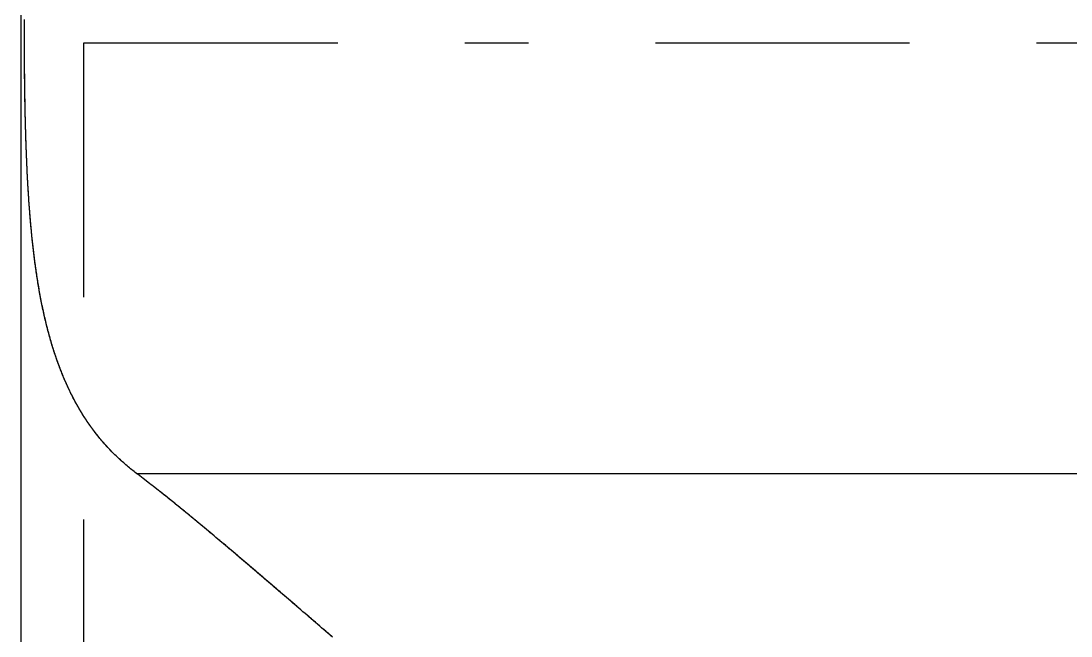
# Model space of a CAD drawing. Extents: x -11 to 23.5, y -3.8 to 3.8.
# Drawn here: x 0.801 to 2.454, y -0.933 to 0.035 of the extents above; entities that cross this region are included whole.
import ezdxf

# ---------------------------------------------------------------- set-up
doc = ezdxf.new("R2010")
doc.units = 0
for name, pattern in [('CENTER', [0.85, 0.4, -0.2, 0.05, -0.2]), ('PHL_CENTER', [0.75, 0.4, -0.35]), ('PHL_THICK', [0])]:
    doc.linetypes.add(name, pattern=pattern)
doc.layers.get('0').update_dxf_attribs({"linetype": 'CONTINUOUS'})
doc.layers.add('PROJECTION', color=7, linetype='CONTINUOUS')

msp = doc.modelspace()

# ---------------------------------------------------------------- linework, layer by layer
at = {"color": 92, "linetype": 'CENTER'}
msp.add_line((0, 0), (23.5, 0), dxfattribs=at)
at = {"layer": 'PROJECTION', "color": 7, "linetype": 'PHL_THICK'}
for p, q in [((0.801, -2.681733), (0.801, 2.85)), ((0.806604, 0.030164), (0.806626, 0.033456)), ((0.806626, 0.033456), (0.806651, 0.036748)), ((0.806521, 0.013701), (0.806534, 0.016994)), ((0.806534, 0.016994), (0.806548, 0.020287)), ((0.806548, 0.020287), (0.806565, 0.02358)), ((0.806565, 0.02358), (0.806583, 0.026872)), ((0.806583, 0.026872), (0.806604, 0.030164)), ((0.80649, -0.002764), (0.806492, 0.000528)), ((0.806492, 0.000528), (0.806496, 0.003821)), ((0.806496, 0.003821), (0.806502, 0.007115)), ((0.806502, 0.007115), (0.806511, 0.010408)), ((0.806511, 0.010408), (0.806521, 0.013701)), ((0.80649, -0.006057), (0.80649, -0.002764)), ((0.806492, -0.00935), (0.80649, -0.006057)), ((0.806496, -0.012642), (0.806492, -0.00935)), ((0.806503, -0.015934), (0.806496, -0.012642)), ((0.806512, -0.019225), (0.806503, -0.015934)), ((0.806522, -0.022516), (0.806512, -0.019225)), ((0.806535, -0.025807), (0.806522, -0.022516)), ((0.806551, -0.029097), (0.806535, -0.025807)), ((0.806568, -0.032386), (0.806551, -0.029097)), ((0.806587, -0.035675), (0.806568, -0.032386)), ((0.806609, -0.038963), (0.806587, -0.035675)), ((0.806633, -0.042251), (0.806609, -0.038963)), ((0.80666, -0.045537), (0.806633, -0.042251)), ((0.806688, -0.048823), (0.80666, -0.045537)), ((0.806719, -0.052108), (0.806688, -0.048823)), ((0.806752, -0.055392), (0.806719, -0.052108)), ((0.806788, -0.058675), (0.806752, -0.055392)), ((0.806825, -0.061956), (0.806788, -0.058675)), ((0.806865, -0.065237), (0.806825, -0.061956)), ((0.806908, -0.068517), (0.806865, -0.065237)), ((0.806953, -0.071795), (0.806908, -0.068517)), ((0.807, -0.075072), (0.806953, -0.071795)), ((0.807049, -0.078348), (0.807, -0.075072)), ((0.807101, -0.081622), (0.807049, -0.078348)), ((0.807155, -0.084895), (0.807101, -0.081622)), ((0.807212, -0.088167), (0.807155, -0.084895)), ((0.807271, -0.091437), (0.807212, -0.088167)), ((0.807332, -0.094706), (0.807271, -0.091437)), ((0.807396, -0.097972), (0.807332, -0.094706)), ((0.807462, -0.101238), (0.807396, -0.097972)), ((0.807531, -0.104501), (0.807462, -0.101238)), ((0.807602, -0.107763), (0.807531, -0.104501)), ((0.807676, -0.111023), (0.807602, -0.107763)), ((0.807752, -0.114281), (0.807676, -0.111023)), ((0.807831, -0.117537), (0.807752, -0.114281)), ((0.807912, -0.120791), (0.807831, -0.117537)), ((0.807995, -0.124043), (0.807912, -0.120791)), ((0.808082, -0.127293), (0.807995, -0.124043)), ((0.80817, -0.130541), (0.808082, -0.127293)), ((0.808262, -0.133786), (0.80817, -0.130541)), ((0.808356, -0.13703), (0.808262, -0.133786)), ((0.808452, -0.140271), (0.808356, -0.13703)), ((0.808551, -0.14351), (0.808452, -0.140271)), ((0.808653, -0.146746), (0.808551, -0.14351)), ((0.808757, -0.14998), (0.808653, -0.146746)), ((0.808864, -0.153212), (0.808757, -0.14998)), ((0.808973, -0.156441), (0.808864, -0.153212)), ((0.809085, -0.159667), (0.808973, -0.156441)), ((0.8092, -0.162891), (0.809085, -0.159667)), ((0.809318, -0.166112), (0.8092, -0.162891)), ((0.809438, -0.16933), (0.809318, -0.166112)), ((0.809561, -0.172546), (0.809438, -0.16933)), ((0.809686, -0.175757), (0.809561, -0.172546)), ((0.809815, -0.178965), (0.809686, -0.175757)), ((0.809947, -0.182169), (0.809815, -0.178965)), ((0.810082, -0.18537), (0.809947, -0.182169)), ((0.81022, -0.188566), (0.810082, -0.18537)), ((0.810361, -0.191758), (0.81022, -0.188566)), ((0.810506, -0.194946), (0.810361, -0.191758)), ((0.810654, -0.19813), (0.810506, -0.194946)), ((0.810805, -0.20131), (0.810654, -0.19813)), ((0.81096, -0.204485), (0.810805, -0.20131)), ((0.811119, -0.207656), (0.81096, -0.204485)), ((0.811281, -0.210823), (0.811119, -0.207656)), ((0.811447, -0.213986), (0.811281, -0.210823)), ((0.811616, -0.217145), (0.811447, -0.213986)), ((0.81179, -0.220298), (0.811616, -0.217145)), ((0.811967, -0.223448), (0.81179, -0.220298)), ((0.812148, -0.226593), (0.811967, -0.223448)), ((0.812334, -0.229733), (0.812148, -0.226593)), ((0.812523, -0.232869), (0.812334, -0.229733)), ((0.812717, -0.236001), (0.812523, -0.232869)), ((0.812915, -0.239127), (0.812717, -0.236001)), ((0.813117, -0.242249), (0.812915, -0.239127)), ((0.813323, -0.245366), (0.813117, -0.242249)), ((0.813534, -0.248478), (0.813323, -0.245366)), ((0.81375, -0.251586), (0.813534, -0.248478)), ((0.81397, -0.254689), (0.81375, -0.251586)), ((0.814195, -0.257786), (0.81397, -0.254689)), ((0.814424, -0.260879), (0.814195, -0.257786)), ((0.814658, -0.263967), (0.814424, -0.260879)), ((0.814897, -0.267049), (0.814658, -0.263967)), ((0.815141, -0.270127), (0.814897, -0.267049)), ((0.81539, -0.273199), (0.815141, -0.270127)), ((0.815644, -0.276266), (0.81539, -0.273199)), ((0.815903, -0.279328), (0.815644, -0.276266)), ((0.816167, -0.282385), (0.815903, -0.279328)), ((0.816436, -0.285437), (0.816167, -0.282385)), ((0.816711, -0.288483), (0.816436, -0.285437)), ((0.816991, -0.291523), (0.816711, -0.288483)), ((0.817276, -0.294559), (0.816991, -0.291523)), ((0.817567, -0.297588), (0.817276, -0.294559)), ((0.817863, -0.300613), (0.817567, -0.297588)), ((0.818165, -0.303631), (0.817863, -0.300613)), ((0.818473, -0.306645), (0.818165, -0.303631)), ((0.818787, -0.309652), (0.818473, -0.306645)), ((0.819106, -0.312654), (0.818787, -0.309652)), ((0.819431, -0.31565), (0.819106, -0.312654)), ((0.819762, -0.31864), (0.819431, -0.31565)), ((0.820099, -0.321624), (0.819762, -0.31864)), ((0.820443, -0.324603), (0.820099, -0.321624)), ((0.820792, -0.327575), (0.820443, -0.324603)), ((0.821148, -0.330542), (0.820792, -0.327575)), ((0.821509, -0.333503), (0.821148, -0.330542)), ((0.821878, -0.336457), (0.821509, -0.333503)), ((0.822252, -0.339406), (0.821878, -0.336457)), ((0.822634, -0.342349), (0.822252, -0.339406)), ((0.823021, -0.345285), (0.822634, -0.342349)), ((0.823415, -0.348215), (0.823021, -0.345285)), ((0.823816, -0.351139), (0.823415, -0.348215)), ((0.824224, -0.354056), (0.823816, -0.351139)), ((0.824639, -0.356967), (0.824224, -0.354056)), ((0.82506, -0.359872), (0.824639, -0.356967)), ((0.825488, -0.362771), (0.82506, -0.359872)), ((0.825924, -0.365663), (0.825488, -0.362771)), ((0.826366, -0.368548), (0.825924, -0.365663)), ((0.826816, -0.371427), (0.826366, -0.368548)), ((0.827272, -0.374299), (0.826816, -0.371427)), ((0.827736, -0.377165), (0.827272, -0.374299)), ((0.828208, -0.380024), (0.827736, -0.377165)), ((0.828686, -0.382876), (0.828208, -0.380024)), ((0.829173, -0.385722), (0.828686, -0.382876)), ((0.829666, -0.38856), (0.829173, -0.385722)), ((0.830168, -0.391392), (0.829666, -0.38856)), ((0.830677, -0.394217), (0.830168, -0.391392)), ((0.831194, -0.397035), (0.830677, -0.394217)), ((0.831718, -0.399846), (0.831194, -0.397035)), ((0.83225, -0.402649), (0.831718, -0.399846)), ((0.83279, -0.405443), (0.83225, -0.402649)), ((0.833338, -0.408228), (0.83279, -0.405443)), ((0.833894, -0.411004), (0.833338, -0.408228)), ((0.834458, -0.41377), (0.833894, -0.411004)), ((0.835029, -0.416528), (0.834458, -0.41377)), ((0.835609, -0.419276), (0.835029, -0.416528)), ((0.836197, -0.422015), (0.835609, -0.419276)), ((0.836793, -0.424745), (0.836197, -0.422015)), ((0.837398, -0.427465), (0.836793, -0.424745)), ((0.83801, -0.430177), (0.837398, -0.427465)), ((0.838631, -0.432879), (0.83801, -0.430177)), ((0.839261, -0.435572), (0.838631, -0.432879)), ((0.839899, -0.438255), (0.839261, -0.435572)), ((0.840546, -0.44093), (0.839899, -0.438255)), ((0.841202, -0.443595), (0.840546, -0.44093)), ((0.841866, -0.44625), (0.841202, -0.443595)), ((0.842539, -0.448897), (0.841866, -0.44625)), ((0.843221, -0.451534), (0.842539, -0.448897)), ((0.843912, -0.454161), (0.843221, -0.451534)), ((0.844612, -0.45678), (0.843912, -0.454161)), ((0.845321, -0.459388), (0.844612, -0.45678)), ((0.846039, -0.461988), (0.845321, -0.459388)), ((0.846766, -0.464578), (0.846039, -0.461988)), ((0.847503, -0.467158), (0.846766, -0.464578)), ((0.848249, -0.46973), (0.847503, -0.467158)), ((0.849005, -0.472291), (0.848249, -0.46973)), ((0.84977, -0.474843), (0.849005, -0.472291)), ((0.850544, -0.477386), (0.84977, -0.474843)), ((0.851328, -0.479919), (0.850544, -0.477386)), ((0.852122, -0.482443), (0.851328, -0.479919)), ((0.852926, -0.484957), (0.852122, -0.482443)), ((0.853739, -0.487461), (0.852926, -0.484957)), ((0.854563, -0.489956), (0.853739, -0.487461)), ((0.855396, -0.492441), (0.854563, -0.489956)), ((0.856239, -0.494917), (0.855396, -0.492441)), ((0.857093, -0.497383), (0.856239, -0.494917)), ((0.857957, -0.49984), (0.857093, -0.497383)), ((0.858831, -0.502286), (0.857957, -0.49984)), ((0.859715, -0.504724), (0.858831, -0.502286)), ((0.86061, -0.507151), (0.859715, -0.504724)), ((0.861515, -0.509569), (0.86061, -0.507151)), ((0.86243, -0.511977), (0.861515, -0.509569)), ((0.863356, -0.514375), (0.86243, -0.511977)), ((0.864293, -0.516764), (0.863356, -0.514375)), ((0.865241, -0.519142), (0.864293, -0.516764)), ((0.866199, -0.521511), (0.865241, -0.519142)), ((0.867168, -0.523871), (0.866199, -0.521511)), ((0.868148, -0.52622), (0.867168, -0.523871)), ((0.869139, -0.52856), (0.868148, -0.52622)), ((0.870141, -0.530889), (0.869139, -0.52856)), ((0.871154, -0.533209), (0.870141, -0.530889)), ((0.872179, -0.535519), (0.871154, -0.533209)), ((0.873215, -0.53782), (0.872179, -0.535519)), ((0.874262, -0.54011), (0.873215, -0.53782)), ((0.87532, -0.54239), (0.874262, -0.54011)), ((0.87639, -0.544661), (0.87532, -0.54239)), ((0.877471, -0.546921), (0.87639, -0.544661)), ((0.878564, -0.549172), (0.877471, -0.546921)), ((0.879669, -0.551412), (0.878564, -0.549172)), ((0.880785, -0.553643), (0.879669, -0.551412)), ((0.881913, -0.555864), (0.880785, -0.553643)), ((0.883053, -0.558074), (0.881913, -0.555864)), ((0.884204, -0.560273), (0.883053, -0.558074)), ((0.885366, -0.562459), (0.884204, -0.560273)), ((0.886538, -0.564632), (0.885366, -0.562459)), ((0.887721, -0.566793), (0.886538, -0.564632)), ((0.888914, -0.568941), (0.887721, -0.566793)), ((0.890118, -0.571076), (0.888914, -0.568941)), ((0.891333, -0.573198), (0.890118, -0.571076)), ((0.892558, -0.575309), (0.891333, -0.573198)), ((0.893795, -0.577406), (0.892558, -0.575309)), ((0.895042, -0.579491), (0.893795, -0.577406)), ((0.896299, -0.581564), (0.895042, -0.579491)), ((0.897568, -0.583624), (0.896299, -0.581564)), ((0.898847, -0.585671), (0.897568, -0.583624)), ((0.900137, -0.587707), (0.898847, -0.585671)), ((0.901438, -0.58973), (0.900137, -0.587707)), ((0.90275, -0.59174), (0.901438, -0.58973)), ((0.904073, -0.593738), (0.90275, -0.59174)), ((0.905407, -0.595725), (0.904073, -0.593738)), ((0.906752, -0.597698), (0.905407, -0.595725)), ((0.908108, -0.59966), (0.906752, -0.597698)), ((0.909475, -0.601609), (0.908108, -0.59966)), ((0.910853, -0.603547), (0.909475, -0.601609)), ((0.912242, -0.605472), (0.910853, -0.603547)), ((0.913642, -0.607385), (0.912242, -0.605472)), ((0.915054, -0.609286), (0.913642, -0.607385)), ((0.916476, -0.611175), (0.915054, -0.609286)), ((0.91791, -0.613052), (0.916476, -0.611175)), ((0.919355, -0.614917), (0.91791, -0.613052)), ((0.920811, -0.616771), (0.919355, -0.614917)), ((0.922279, -0.618612), (0.920811, -0.616771)), ((0.923758, -0.620441), (0.922279, -0.618612)), ((0.925248, -0.622259), (0.923758, -0.620441)), ((0.926749, -0.624065), (0.925248, -0.622259)), ((0.928262, -0.625859), (0.926749, -0.624065)), ((0.929787, -0.627641), (0.928262, -0.625859)), ((0.931322, -0.629412), (0.929787, -0.627641)), ((0.932869, -0.631171), (0.931322, -0.629412)), ((0.934428, -0.632918), (0.932869, -0.631171)), ((0.935998, -0.634654), (0.934428, -0.632918)), ((0.93758, -0.636378), (0.935998, -0.634654)), ((0.939173, -0.63809), (0.93758, -0.636378)), ((0.940778, -0.639791), (0.939173, -0.63809)), ((0.942394, -0.641481), (0.940778, -0.639791)), ((0.944022, -0.643159), (0.942394, -0.641481)), ((0.945662, -0.644826), (0.944022, -0.643159)), ((0.947314, -0.646481), (0.945662, -0.644826)), ((0.948977, -0.648125), (0.947314, -0.646481)), ((0.950652, -0.649757), (0.948977, -0.648125)), ((0.952338, -0.651379), (0.950652, -0.649757)), ((0.954037, -0.652989), (0.952338, -0.651379)), ((0.955747, -0.654587), (0.954037, -0.652989)), ((0.957469, -0.656175), (0.955747, -0.654587)), ((0.959203, -0.657751), (0.957469, -0.656175)), ((0.960949, -0.659316), (0.959203, -0.657751)), ((0.962707, -0.66087), (0.960949, -0.659316)), ((0.964477, -0.662414), (0.962707, -0.66087)), ((0.966258, -0.663945), (0.964477, -0.662414)), ((0.968052, -0.665466), (0.966258, -0.663945)), ((0.969858, -0.666976), (0.968052, -0.665466)), ((0.971676, -0.668475), (0.969858, -0.666976)), ((0.973506, -0.669963), (0.971676, -0.668475)), ((0.975348, -0.671441), (0.973506, -0.669963)), ((0.977202, -0.672907), (0.975348, -0.671441)), ((0.979068, -0.674362), (0.977202, -0.672907)), ((0.980946, -0.675807), (0.979068, -0.674362)), ((0.982837, -0.677241), (0.980946, -0.675807)), ((0.985388, -0.679166), (0.982837, -0.677241)), ((0.982837, -0.677241), (13.619163, -0.677241)), ((0.987951, -0.681108), (0.985388, -0.679166)), ((0.990526, -0.683067), (0.987951, -0.681108)), ((0.993113, -0.685043), (0.990526, -0.683067)), ((0.995712, -0.687035), (0.993113, -0.685043)), ((0.998322, -0.689043), (0.995712, -0.687035)), ((1.000944, -0.691066), (0.998322, -0.689043)), ((1.003576, -0.693106), (1.000944, -0.691066)), ((1.006221, -0.695162), (1.003576, -0.693106)), ((1.008876, -0.697232), (1.006221, -0.695162)), ((1.011542, -0.699319), (1.008876, -0.697232)), ((1.014219, -0.70142), (1.011542, -0.699319)), ((1.016907, -0.703536), (1.014219, -0.70142)), ((1.019606, -0.705666), (1.016907, -0.703536)), ((1.022315, -0.707812), (1.019606, -0.705666)), ((1.025034, -0.709971), (1.022315, -0.707812)), ((1.027764, -0.712145), (1.025034, -0.709971)), ((1.030504, -0.714333), (1.027764, -0.712145)), ((1.033254, -0.716534), (1.030504, -0.714333)), ((1.036015, -0.718749), (1.033254, -0.716534)), ((1.038785, -0.720978), (1.036015, -0.718749)), ((1.041565, -0.723219), (1.038785, -0.720978)), ((1.044354, -0.725474), (1.041565, -0.723219)), ((1.047153, -0.727742), (1.044354, -0.725474)), ((1.049962, -0.730022), (1.047153, -0.727742)), ((1.05278, -0.732315), (1.049962, -0.730022)), ((1.055607, -0.73462), (1.05278, -0.732315)), ((1.058443, -0.736938), (1.055607, -0.73462)), ((1.061289, -0.739267), (1.058443, -0.736938)), ((1.064143, -0.741608), (1.061289, -0.739267)), ((1.067006, -0.743961), (1.064143, -0.741608)), ((1.069878, -0.746325), (1.067006, -0.743961)), ((1.072758, -0.7487), (1.069878, -0.746325)), ((1.075647, -0.751086), (1.072758, -0.7487)), ((1.078544, -0.753483), (1.075647, -0.751086)), ((1.081449, -0.755891), (1.078544, -0.753483)), ((1.084362, -0.758309), (1.081449, -0.755891)), ((1.087284, -0.760738), (1.084362, -0.758309)), ((1.090213, -0.763177), (1.087284, -0.760738)), ((1.09315, -0.765625), (1.090213, -0.763177)), ((1.096095, -0.768084), (1.09315, -0.765625)), ((1.099047, -0.770552), (1.096095, -0.768084)), ((1.102007, -0.773029), (1.099047, -0.770552)), ((1.104974, -0.775516), (1.102007, -0.773029)), ((1.107949, -0.778012), (1.104974, -0.775516)), ((1.11093, -0.780516), (1.107949, -0.778012)), ((1.113919, -0.783029), (1.11093, -0.780516)), ((1.116914, -0.785551), (1.113919, -0.783029)), ((1.119917, -0.788081), (1.116914, -0.785551)), ((1.122926, -0.790619), (1.119917, -0.788081)), ((1.125941, -0.793164), (1.122926, -0.790619)), ((1.128963, -0.795718), (1.125941, -0.793164)), ((1.131992, -0.79828), (1.128963, -0.795718)), ((1.135027, -0.800849), (1.131992, -0.79828)), ((1.138069, -0.803426), (1.135027, -0.800849)), ((1.141117, -0.80601), (1.138069, -0.803426)), ((1.144172, -0.808602), (1.141117, -0.80601)), ((1.147234, -0.811202), (1.144172, -0.808602)), ((1.150302, -0.813809), (1.147234, -0.811202)), ((1.153376, -0.816423), (1.150302, -0.813809)), ((1.156457, -0.819044), (1.153376, -0.816423)), ((1.159543, -0.821671), (1.156457, -0.819044)), ((1.162636, -0.824306), (1.159543, -0.821671)), ((1.165735, -0.826948), (1.162636, -0.824306)), ((1.16884, -0.829596), (1.165735, -0.826948)), ((1.171951, -0.832251), (1.16884, -0.829596)), ((1.175068, -0.834912), (1.171951, -0.832251)), ((1.178191, -0.837579), (1.175068, -0.834912)), ((1.181319, -0.840253), (1.178191, -0.837579)), ((1.184453, -0.842933), (1.181319, -0.840253)), ((1.187593, -0.845619), (1.184453, -0.842933)), ((1.190738, -0.84831), (1.187593, -0.845619)), ((1.193889, -0.851008), (1.190738, -0.84831)), ((1.197045, -0.853711), (1.193889, -0.851008)), ((1.200207, -0.85642), (1.197045, -0.853711)), ((1.203374, -0.859134), (1.200207, -0.85642)), ((1.206546, -0.861854), (1.203374, -0.859134)), ((1.209724, -0.864578), (1.206546, -0.861854)), ((1.212906, -0.867308), (1.209724, -0.864578)), ((1.216094, -0.870043), (1.212906, -0.867308)), ((1.219286, -0.872783), (1.216094, -0.870043)), ((1.222484, -0.875528), (1.219286, -0.872783)), ((1.225687, -0.878277), (1.222484, -0.875528)), ((1.228894, -0.881032), (1.225687, -0.878277)), ((1.232106, -0.88379), (1.228894, -0.881032)), ((1.235323, -0.886553), (1.232106, -0.88379)), ((1.238544, -0.88932), (1.235323, -0.886553)), ((1.24177, -0.892092), (1.238544, -0.88932)), ((1.245, -0.894867), (1.24177, -0.892092)), ((1.248235, -0.897647), (1.245, -0.894867)), ((1.251474, -0.90043), (1.248235, -0.897647)), ((1.254718, -0.903217), (1.251474, -0.90043)), ((1.257966, -0.906008), (1.254718, -0.903217)), ((1.261218, -0.908802), (1.257966, -0.906008)), ((1.264474, -0.9116), (1.261218, -0.908802)), ((1.267734, -0.914401), (1.264474, -0.9116)), ((1.270998, -0.917206), (1.267734, -0.914401)), ((1.274266, -0.920013), (1.270998, -0.917206)), ((1.277538, -0.922823), (1.274266, -0.920013)), ((1.280814, -0.925637), (1.277538, -0.922823)), ((1.284093, -0.928453), (1.280814, -0.925637)), ((1.287377, -0.931272), (1.284093, -0.928453)), ((1.290663, -0.934093), (1.287377, -0.931272))]:
    msp.add_line(p, q, dxfattribs=at)
at = {"layer": 'PROJECTION', "color": 3, "linetype": 'PHL_CENTER'}
for p, q in [((0.801, -1.388284), (0.801, 1.91)), ((0.9, -1.9), (0.9, 1.9)), ((0.806568, 0.032386), (0.806587, 0.035675)), ((0.806503, 0.015934), (0.806512, 0.019225)), ((0.806512, 0.019225), (0.806522, 0.022516)), ((0.806522, 0.022516), (0.806535, 0.025807)), ((0.806535, 0.025807), (0.806551, 0.029097)), ((0.806551, 0.029097), (0.806568, 0.032386)), ((0.80649, 0.006057), (0.806492, 0.00935)), ((0.80649, 0.002764), (0.80649, 0.006057)), ((0.806573, -0.000528), (0.80649, 0.002764)), ((0.806492, 0.00935), (0.806496, 0.012642)), ((0.806496, 0.012642), (0.806503, 0.015934)), ((0.806496, -0.003821), (0.806573, -0.000528)), ((0.806502, -0.007115), (0.806496, -0.003821)), ((0.806511, -0.010408), (0.806502, -0.007115)), ((0.806521, -0.013701), (0.806511, -0.010408)), ((0.806534, -0.016994), (0.806521, -0.013701)), ((0.806548, -0.020287), (0.806534, -0.016994)), ((0.806565, -0.02358), (0.806548, -0.020287)), ((0.806583, -0.026872), (0.806565, -0.02358)), ((0.806604, -0.030164), (0.806583, -0.026872)), ((0.806626, -0.033456), (0.806604, -0.030164)), ((0.806651, -0.036748), (0.806626, -0.033456)), ((0.806677, -0.040039), (0.806651, -0.036748)), ((0.806706, -0.043329), (0.806677, -0.040039)), ((0.806736, -0.046619), (0.806706, -0.043329)), ((0.806769, -0.049909), (0.806736, -0.046619)), ((0.806803, -0.053197), (0.806769, -0.049909)), ((0.80684, -0.056486), (0.806803, -0.053197)), ((0.806878, -0.059773), (0.80684, -0.056486)), ((0.806918, -0.063059), (0.806878, -0.059773)), ((0.80696, -0.066345), (0.806918, -0.063059)), ((0.807004, -0.06963), (0.80696, -0.066345)), ((0.807049, -0.072914), (0.807004, -0.06963)), ((0.807097, -0.076197), (0.807049, -0.072914)), ((0.807146, -0.079478), (0.807097, -0.076197)), ((0.807198, -0.082759), (0.807146, -0.079478)), ((0.807251, -0.086039), (0.807198, -0.082759)), ((0.807306, -0.089317), (0.807251, -0.086039)), ((0.807362, -0.092594), (0.807306, -0.089317)), ((0.807421, -0.095869), (0.807362, -0.092594)), ((0.807482, -0.099141), (0.807421, -0.095869)), ((0.807544, -0.102411), (0.807482, -0.099141)), ((0.807609, -0.105679), (0.807544, -0.102411)), ((0.807676, -0.108944), (0.807609, -0.105679)), ((0.807746, -0.112207), (0.807676, -0.108944)), ((0.807817, -0.115467), (0.807746, -0.112207)), ((0.807891, -0.118725), (0.807817, -0.115467)), ((0.807967, -0.12198), (0.807891, -0.118725)), ((0.808046, -0.125232), (0.807967, -0.12198)), ((0.808127, -0.128482), (0.808046, -0.125232)), ((0.808211, -0.131728), (0.808127, -0.128482)), ((0.808297, -0.134972), (0.808211, -0.131728)), ((0.808386, -0.138214), (0.808297, -0.134972)), ((0.808478, -0.141452), (0.808386, -0.138214)), ((0.808572, -0.144687), (0.808478, -0.141452)), ((0.808669, -0.147919), (0.808572, -0.144687)), ((0.808769, -0.151149), (0.808669, -0.147919)), ((0.808872, -0.154375), (0.808769, -0.151149)), ((0.808978, -0.157598), (0.808872, -0.154375)), ((0.809087, -0.160817), (0.808978, -0.157598)), ((0.809199, -0.164034), (0.809087, -0.160817)), ((0.809315, -0.167247), (0.809199, -0.164034)), ((0.809433, -0.170457), (0.809315, -0.167247)), ((0.809555, -0.173664), (0.809433, -0.170457)), ((0.80968, -0.176867), (0.809555, -0.173664)), ((0.809808, -0.180067), (0.80968, -0.176867)), ((0.80994, -0.183263), (0.809808, -0.180067)), ((0.810075, -0.186456), (0.80994, -0.183263)), ((0.810213, -0.189645), (0.810075, -0.186456)), ((0.810356, -0.192831), (0.810213, -0.189645)), ((0.810501, -0.196012), (0.810356, -0.192831)), ((0.810651, -0.199191), (0.810501, -0.196012)), ((0.810804, -0.202365), (0.810651, -0.199191)), ((0.810961, -0.205535), (0.810804, -0.202365)), ((0.811122, -0.208702), (0.810961, -0.205535)), ((0.811287, -0.211865), (0.811122, -0.208702)), ((0.811455, -0.215023), (0.811287, -0.211865)), ((0.811628, -0.218178), (0.811455, -0.215023)), ((0.811805, -0.221329), (0.811628, -0.218178)), ((0.811986, -0.224475), (0.811805, -0.221329)), ((0.812171, -0.227618), (0.811986, -0.224475)), ((0.81236, -0.230756), (0.812171, -0.227618)), ((0.812553, -0.23389), (0.81236, -0.230756)), ((0.812751, -0.23702), (0.812553, -0.23389)), ((0.812953, -0.240145), (0.812751, -0.23702)), ((0.813159, -0.243266), (0.812953, -0.240145)), ((0.81337, -0.246383), (0.813159, -0.243266)), ((0.813586, -0.249495), (0.81337, -0.246383)), ((0.813806, -0.252603), (0.813586, -0.249495)), ((0.814031, -0.255706), (0.813806, -0.252603)), ((0.81426, -0.258804), (0.814031, -0.255706)), ((0.814495, -0.261898), (0.81426, -0.258804)), ((0.814734, -0.264987), (0.814495, -0.261898)), ((0.814977, -0.268072), (0.814734, -0.264987)), ((0.815226, -0.271151), (0.814977, -0.268072)), ((0.81548, -0.274226), (0.815226, -0.271151)), ((0.815739, -0.277296), (0.81548, -0.274226)), ((0.816002, -0.280361), (0.815739, -0.277296)), ((0.816271, -0.283421), (0.816002, -0.280361)), ((0.816545, -0.286476), (0.816271, -0.283421)), ((0.816825, -0.289526), (0.816545, -0.286476)), ((0.817109, -0.292571), (0.816825, -0.289526)), ((0.817399, -0.295611), (0.817109, -0.292571)), ((0.817694, -0.298645), (0.817399, -0.295611)), ((0.817995, -0.301674), (0.817694, -0.298645)), ((0.818301, -0.304698), (0.817995, -0.301674)), ((0.818613, -0.307717), (0.818301, -0.304698)), ((0.818931, -0.31073), (0.818613, -0.307717)), ((0.819254, -0.313738), (0.818931, -0.31073)), ((0.819583, -0.316741), (0.819254, -0.313738)), ((0.819917, -0.319738), (0.819583, -0.316741)), ((0.820257, -0.322729), (0.819917, -0.319738)), ((0.820604, -0.325715), (0.820257, -0.322729)), ((0.820956, -0.328695), (0.820604, -0.325715)), ((0.821314, -0.331669), (0.820956, -0.328695)), ((0.821678, -0.334637), (0.821314, -0.331669)), ((0.822048, -0.337599), (0.821678, -0.334637)), ((0.822425, -0.340553), (0.822048, -0.337599)), ((0.822807, -0.343499), (0.822425, -0.340553)), ((0.823197, -0.346437), (0.822807, -0.343499)), ((0.823592, -0.349368), (0.823197, -0.346437)), ((0.823994, -0.352291), (0.823592, -0.349368)), ((0.824402, -0.355206), (0.823994, -0.352291)), ((0.824817, -0.358114), (0.824402, -0.355206)), ((0.825239, -0.361014), (0.824817, -0.358114)), ((0.825668, -0.363906), (0.825239, -0.361014)), ((0.826103, -0.36679), (0.825668, -0.363906)), ((0.826545, -0.369666), (0.826103, -0.36679)), ((0.826995, -0.372535), (0.826545, -0.369666)), ((0.827451, -0.375395), (0.826995, -0.372535)), ((0.827914, -0.378248), (0.827451, -0.375395)), ((0.828385, -0.381092), (0.827914, -0.378248)), ((0.828863, -0.383929), (0.828385, -0.381092)), ((0.829348, -0.386758), (0.828863, -0.383929)), ((0.829841, -0.389578), (0.829348, -0.386758)), ((0.830341, -0.392391), (0.829841, -0.389578)), ((0.830848, -0.395195), (0.830341, -0.392391)), ((0.831364, -0.397992), (0.830848, -0.395195)), ((0.831886, -0.40078), (0.831364, -0.397992)), ((0.832417, -0.40356), (0.831886, -0.40078)), ((0.832956, -0.406332), (0.832417, -0.40356)), ((0.833502, -0.409095), (0.832956, -0.406332)), ((0.834057, -0.411851), (0.833502, -0.409095)), ((0.834619, -0.414598), (0.834057, -0.411851)), ((0.83519, -0.417337), (0.834619, -0.414598)), ((0.835769, -0.420067), (0.83519, -0.417337)), ((0.836356, -0.42279), (0.835769, -0.420067)), ((0.836951, -0.425504), (0.836356, -0.42279)), ((0.837555, -0.428209), (0.836951, -0.425504)), ((0.838168, -0.430906), (0.837555, -0.428209)), ((0.838789, -0.433595), (0.838168, -0.430906)), ((0.839418, -0.436275), (0.838789, -0.433595)), ((0.840057, -0.438947), (0.839418, -0.436275)), ((0.840704, -0.44161), (0.840057, -0.438947)), ((0.84136, -0.444264), (0.840704, -0.44161)), ((0.842024, -0.446911), (0.84136, -0.444264)), ((0.842698, -0.449548), (0.842024, -0.446911)), ((0.843381, -0.452177), (0.842698, -0.449548)), ((0.844073, -0.454797), (0.843381, -0.452177)), ((0.844774, -0.457409), (0.844073, -0.454797)), ((0.845485, -0.460012), (0.844774, -0.457409)), ((0.846205, -0.462606), (0.845485, -0.460012)), ((0.846934, -0.465191), (0.846205, -0.462606)), ((0.847673, -0.467768), (0.846934, -0.465191)), ((0.848421, -0.470336), (0.847673, -0.467768)), ((0.849179, -0.472895), (0.848421, -0.470336)), ((0.849947, -0.475445), (0.849179, -0.472895)), ((0.850724, -0.477986), (0.849947, -0.475445)), ((0.851512, -0.480519), (0.850724, -0.477986)), ((0.852309, -0.483042), (0.851512, -0.480519)), ((0.853116, -0.485557), (0.852309, -0.483042)), ((0.853934, -0.488062), (0.853116, -0.485557)), ((0.854761, -0.490559), (0.853934, -0.488062)), ((0.855599, -0.493047), (0.854761, -0.490559)), ((0.856447, -0.495525), (0.855599, -0.493047)), ((0.857305, -0.497995), (0.856447, -0.495525)), ((0.858174, -0.500455), (0.857305, -0.497995)), ((0.859054, -0.502906), (0.858174, -0.500455)), ((0.859944, -0.505349), (0.859054, -0.502906)), ((0.860844, -0.507781), (0.859944, -0.505349)), ((0.861755, -0.510205), (0.860844, -0.507781)), ((0.862677, -0.51262), (0.861755, -0.510205)), ((0.86361, -0.515025), (0.862677, -0.51262)), ((0.864554, -0.517421), (0.86361, -0.515025)), ((0.865509, -0.519808), (0.864554, -0.517421)), ((0.866475, -0.522185), (0.865509, -0.519808)), ((0.867452, -0.524553), (0.866475, -0.522185)), ((0.868441, -0.526912), (0.867452, -0.524553)), ((0.86944, -0.529261), (0.868441, -0.526912)), ((0.870451, -0.5316), (0.86944, -0.529261)), ((0.871471, -0.533926), (0.870451, -0.5316)), ((0.872502, -0.536239), (0.871471, -0.533926)), ((0.873543, -0.53854), (0.872502, -0.536239)), ((0.874594, -0.540828), (0.873543, -0.53854)), ((0.875655, -0.543104), (0.874594, -0.540828)), ((0.876727, -0.545367), (0.875655, -0.543104)), ((0.877808, -0.547618), (0.876727, -0.545367)), ((0.878901, -0.549856), (0.877808, -0.547618)), ((0.880003, -0.552082), (0.878901, -0.549856)), ((0.881116, -0.554296), (0.880003, -0.552082)), ((0.882239, -0.556497), (0.881116, -0.554296)), ((0.883373, -0.558686), (0.882239, -0.556497)), ((0.884517, -0.560862), (0.883373, -0.558686)), ((0.885672, -0.563027), (0.884517, -0.560862)), ((0.886837, -0.565179), (0.885672, -0.563027)), ((0.888013, -0.567319), (0.886837, -0.565179)), ((0.8892, -0.569447), (0.888013, -0.567319)), ((0.890397, -0.571562), (0.8892, -0.569447)), ((0.891605, -0.573666), (0.890397, -0.571562)), ((0.892823, -0.575757), (0.891605, -0.573666)), ((0.894052, -0.577836), (0.892823, -0.575757)), ((0.895292, -0.579903), (0.894052, -0.577836)), ((0.896543, -0.581959), (0.895292, -0.579903)), ((0.897804, -0.584002), (0.896543, -0.581959)), ((0.899077, -0.586033), (0.897804, -0.584002)), ((0.90036, -0.588052), (0.899077, -0.586033)), ((0.901654, -0.590059), (0.90036, -0.588052)), ((0.902959, -0.592055), (0.901654, -0.590059)), ((0.904275, -0.594038), (0.902959, -0.592055)), ((0.905602, -0.59601), (0.904275, -0.594038)), ((0.90694, -0.59797), (0.905602, -0.59601)), ((0.90829, -0.599918), (0.90694, -0.59797)), ((0.90965, -0.601855), (0.90829, -0.599918)), ((0.911021, -0.603779), (0.90965, -0.601855)), ((0.912404, -0.605692), (0.911021, -0.603779)), ((0.913797, -0.607593), (0.912404, -0.605692)), ((0.915202, -0.609483), (0.913797, -0.607593)), ((0.916618, -0.611361), (0.915202, -0.609483)), ((0.918046, -0.613227), (0.916618, -0.611361)), ((0.919485, -0.615082), (0.918046, -0.613227)), ((0.920935, -0.616925), (0.919485, -0.615082)), ((0.922396, -0.618757), (0.920935, -0.616925)), ((0.923869, -0.620577), (0.922396, -0.618757)), ((0.925353, -0.622385), (0.923869, -0.620577)), ((0.926849, -0.624183), (0.925353, -0.622385)), ((0.928356, -0.625968), (0.926849, -0.624183)), ((0.929875, -0.627743), (0.928356, -0.625968)), ((0.931405, -0.629506), (0.929875, -0.627743)), ((0.932947, -0.631258), (0.931405, -0.629506)), ((0.9345, -0.632998), (0.932947, -0.631258)), ((0.936065, -0.634727), (0.9345, -0.632998)), ((0.937642, -0.636445), (0.936065, -0.634727)), ((0.939231, -0.638151), (0.937642, -0.636445)), ((0.940831, -0.639847), (0.939231, -0.638151)), ((0.942443, -0.641531), (0.940831, -0.639847)), ((0.944067, -0.643204), (0.942443, -0.641531)), ((0.945702, -0.644866), (0.944067, -0.643204)), ((0.94735, -0.646517), (0.945702, -0.644866)), ((0.949009, -0.648156), (0.94735, -0.646517)), ((0.950681, -0.649785), (0.949009, -0.648156)), ((0.952364, -0.651403), (0.950681, -0.649785)), ((0.954059, -0.653009), (0.952364, -0.651403)), ((0.955766, -0.654605), (0.954059, -0.653009)), ((0.957486, -0.65619), (0.955766, -0.654605)), ((0.959217, -0.657764), (0.957486, -0.65619)), ((0.96096, -0.659326), (0.959217, -0.657764)), ((0.962716, -0.660878), (0.96096, -0.659326)), ((0.964484, -0.66242), (0.962716, -0.660878)), ((0.966264, -0.66395), (0.964484, -0.66242)), ((0.968056, -0.66547), (0.966264, -0.66395)), ((0.96986, -0.666978), (0.968056, -0.66547)), ((0.971677, -0.668476), (0.96986, -0.666978)), ((0.973506, -0.669964), (0.971677, -0.668476)), ((0.975347, -0.67144), (0.973506, -0.669964)), ((0.977201, -0.672906), (0.975347, -0.67144)), ((0.979067, -0.674362), (0.977201, -0.672906)), ((0.980946, -0.675807), (0.979067, -0.674362)), ((0.982837, -0.677241), (0.980946, -0.675807)), ((0.985447, -0.67921), (0.982837, -0.677241)), ((0.982837, -0.677241), (13.619163, -0.677241)), ((0.988069, -0.681198), (0.985447, -0.67921)), ((0.990704, -0.683203), (0.988069, -0.681198)), ((0.993352, -0.685225), (0.990704, -0.683203)), ((0.996011, -0.687264), (0.993352, -0.685225)), ((0.998683, -0.68932), (0.996011, -0.687264)), ((1.001366, -0.691393), (0.998683, -0.68932)), ((1.004061, -0.693483), (1.001366, -0.691393)), ((1.006768, -0.695588), (1.004061, -0.693483)), ((1.009487, -0.69771), (1.006768, -0.695588)), ((1.012217, -0.699848), (1.009487, -0.69771)), ((1.014959, -0.702001), (1.012217, -0.699848)), ((1.017711, -0.70417), (1.014959, -0.702001)), ((1.020475, -0.706354), (1.017711, -0.70417)), ((1.02325, -0.708554), (1.020475, -0.706354)), ((1.026036, -0.710768), (1.02325, -0.708554)), ((1.028833, -0.712997), (1.026036, -0.710768)), ((1.03164, -0.715241), (1.028833, -0.712997)), ((1.034457, -0.717499), (1.03164, -0.715241)), ((1.037286, -0.719771), (1.034457, -0.717499)), ((1.040124, -0.722057), (1.037286, -0.719771)), ((1.042973, -0.724357), (1.040124, -0.722057)), ((1.045831, -0.72667), (1.042973, -0.724357)), ((1.0487, -0.728997), (1.045831, -0.72667)), ((1.051579, -0.731337), (1.0487, -0.728997)), ((1.054467, -0.73369), (1.051579, -0.731337)), ((1.057365, -0.736056), (1.054467, -0.73369)), ((1.060272, -0.738434), (1.057365, -0.736056)), ((1.063189, -0.740825), (1.060272, -0.738434)), ((1.066114, -0.743227), (1.063189, -0.740825)), ((1.069049, -0.745642), (1.066114, -0.743227)), ((1.071993, -0.748069), (1.069049, -0.745642)), ((1.074946, -0.750507), (1.071993, -0.748069)), ((1.077908, -0.752957), (1.074946, -0.750507)), ((1.080878, -0.755418), (1.077908, -0.752957)), ((1.083857, -0.75789), (1.080878, -0.755418)), ((1.086844, -0.760372), (1.083857, -0.75789)), ((1.089839, -0.762866), (1.086844, -0.760372)), ((1.092843, -0.765369), (1.089839, -0.762866)), ((1.095855, -0.767883), (1.092843, -0.765369)), ((1.098874, -0.770407), (1.095855, -0.767883)), ((1.101902, -0.772941), (1.098874, -0.770407)), ((1.104937, -0.775485), (1.101902, -0.772941)), ((1.10798, -0.778037), (1.104937, -0.775485)), ((1.11103, -0.7806), (1.10798, -0.778037)), ((1.114087, -0.783171), (1.11103, -0.7806)), ((1.117152, -0.785751), (1.114087, -0.783171)), ((1.120224, -0.78834), (1.117152, -0.785751)), ((1.123303, -0.790937), (1.120224, -0.78834)), ((1.126388, -0.793542), (1.123303, -0.790937)), ((1.129481, -0.796156), (1.126388, -0.793542)), ((1.13258, -0.798778), (1.129481, -0.796156)), ((1.135687, -0.801408), (1.13258, -0.798778)), ((1.1388, -0.804045), (1.135687, -0.801408)), ((1.14192, -0.806691), (1.1388, -0.804045)), ((1.145047, -0.809345), (1.14192, -0.806691)), ((1.148181, -0.812006), (1.145047, -0.809345)), ((1.151322, -0.814675), (1.148181, -0.812006)), ((1.154469, -0.817352), (1.151322, -0.814675)), ((1.157622, -0.820036), (1.154469, -0.817352)), ((1.160782, -0.822727), (1.157622, -0.820036)), ((1.163949, -0.825425), (1.160782, -0.822727)), ((1.167121, -0.82813), (1.163949, -0.825425)), ((1.1703, -0.830842), (1.167121, -0.82813)), ((1.173486, -0.833561), (1.1703, -0.830842)), ((1.176677, -0.836286), (1.173486, -0.833561)), ((1.179875, -0.839019), (1.176677, -0.836286)), ((1.183078, -0.841757), (1.179875, -0.839019)), ((1.186288, -0.844502), (1.183078, -0.841757)), ((1.189503, -0.847253), (1.186288, -0.844502)), ((1.192724, -0.85001), (1.189503, -0.847253)), ((1.195951, -0.852773), (1.192724, -0.85001)), ((1.199183, -0.855542), (1.195951, -0.852773)), ((1.202421, -0.858317), (1.199183, -0.855542)), ((1.205665, -0.861098), (1.202421, -0.858317)), ((1.208914, -0.863884), (1.205665, -0.861098)), ((1.212168, -0.866675), (1.208914, -0.863884)), ((1.215428, -0.869472), (1.212168, -0.866675)), ((1.218693, -0.872274), (1.215428, -0.869472)), ((1.221963, -0.87508), (1.218693, -0.872274)), ((1.225238, -0.877892), (1.221963, -0.87508)), ((1.228518, -0.880709), (1.225238, -0.877892)), ((1.231804, -0.883531), (1.228518, -0.880709)), ((1.235094, -0.886357), (1.231804, -0.883531)), ((1.238389, -0.889187), (1.235094, -0.886357)), ((1.241689, -0.892022), (1.238389, -0.889187)), ((1.244993, -0.894861), (1.241689, -0.892022)), ((1.248302, -0.897705), (1.244993, -0.894861)), ((1.251616, -0.900552), (1.248302, -0.897705)), ((1.254934, -0.903403), (1.251616, -0.900552)), ((1.258257, -0.906259), (1.254934, -0.903403)), ((1.261584, -0.909117), (1.258257, -0.906259)), ((1.264916, -0.91198), (1.261584, -0.909117)), ((1.268251, -0.914846), (1.264916, -0.91198)), ((1.271591, -0.917715), (1.268251, -0.914846)), ((1.274935, -0.920587), (1.271591, -0.917715)), ((1.278283, -0.923463), (1.274935, -0.920587)), ((1.281635, -0.926342), (1.278283, -0.923463)), ((1.284991, -0.929223), (1.281635, -0.926342)), ((1.28835, -0.932107), (1.284991, -0.929223)), ((1.291713, -0.934994), (1.28835, -0.932107))]:
    msp.add_line(p, q, dxfattribs=at)

doc.saveas('drawing.dxf')
